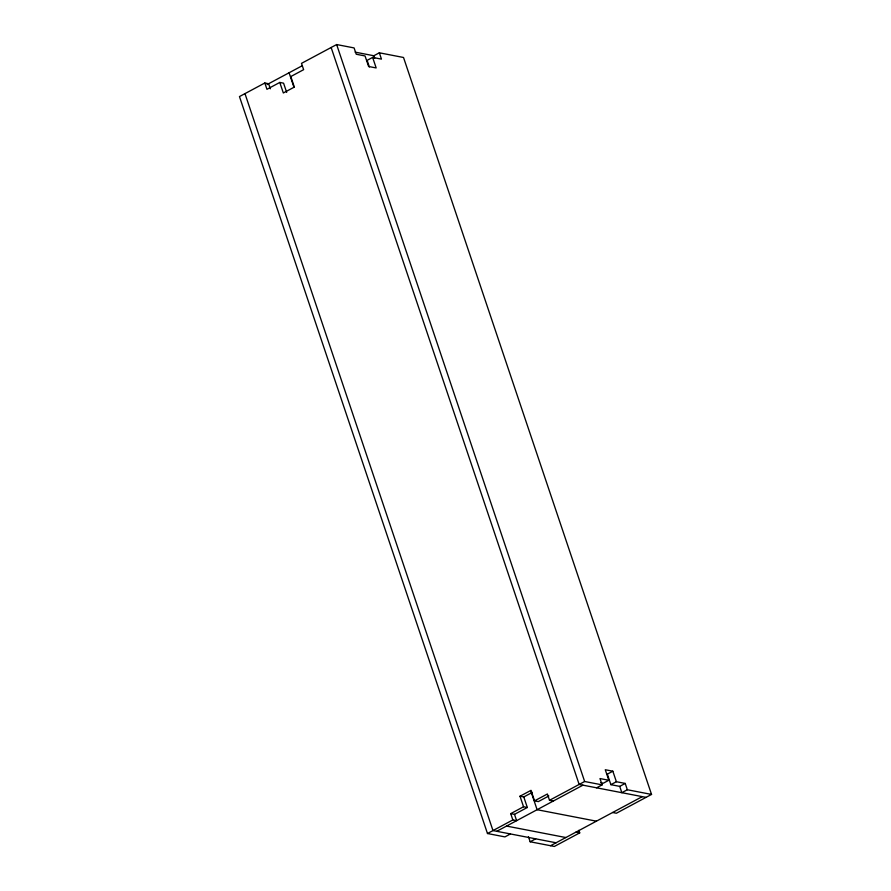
<?xml version="1.0" encoding="UTF-8"?>
<svg xmlns="http://www.w3.org/2000/svg" width="891" height="891" viewBox="0 0 891 891"><rect width="100%" height="100%" fill="white"/><g stroke="black" fill="none" stroke-linecap="round" stroke-linejoin="round"><path stroke-width="1.34" d="M270.318 88.788L268.614 83.732L264.827 82.997L239.467 96.573L487.477 833.519L504.93 836.894L510.432 833.954M369.342 66.936L367.125 60.354L372.627 57.414L376.169 67.939L368.596 66.48L365.054 55.955L356.222 54.24L354.095 47.925L336.642 44.55L301.503 63.361L303.631 69.676L290.789 76.548L294.331 87.084L283.338 92.976L279.785 82.44L266.955 89.312L264.827 82.997M267.088 84.545L302.361 65.667M612.607 812.503L616.394 813.238L651.533 794.427L403.523 57.481L379.332 52.803L373.841 55.754L374.688 58.271M519.999 796.22L523.785 796.955L527.327 807.48L523.552 806.756L519.999 796.22L531.003 790.339L534.544 800.864L538.331 801.599L548.834 795.975M523.785 796.955L532.35 792.377M510.71 813.628L514.497 814.352L516.624 820.667L512.837 819.943L510.71 813.628L523.552 806.756M534.544 800.864L547.386 793.992L549.513 800.307L553.3 801.042M514.497 814.352L527.327 807.48M487.477 833.519L512.837 819.943M549.513 800.307L584.652 781.496L602.104 784.871L599.977 778.556L608.82 780.26L605.267 769.735L612.841 771.194L616.383 781.719L625.215 783.434L627.342 789.749L651.533 794.427M496.766 831.303L582.937 785.171M612.841 771.194L607.339 774.145L610.881 784.67L619.724 786.374L625.215 783.434M608.82 780.26L603.318 783.2L600.79 782.721M596.602 787.811L602.104 784.871M610.881 784.67L616.383 781.719M528.463 836.716L530.167 841.772L535.669 838.832M627.342 789.749L621.84 792.689L619.724 786.374M550.571 845.715L642.244 796.643M578.872 830.345L579.718 832.873L554.358 846.45L530.167 841.772M355.141 52.135L374.02 55.788M372.627 57.414L381.459 59.118L379.332 52.803M279.785 82.44L283.572 83.175L286.679 92.386M646.031 797.367L579.15 784.436L331.14 47.49M596.413 821.179L537.095 809.707L530.891 791.253M575.931 832.138L579.718 832.873M506.534 826.068L565.852 837.54M556.073 842.775L492.979 830.568L244.969 93.633M336.642 44.55L584.652 781.496M289.085 72.772L293.963 87.273"/></g></svg>
